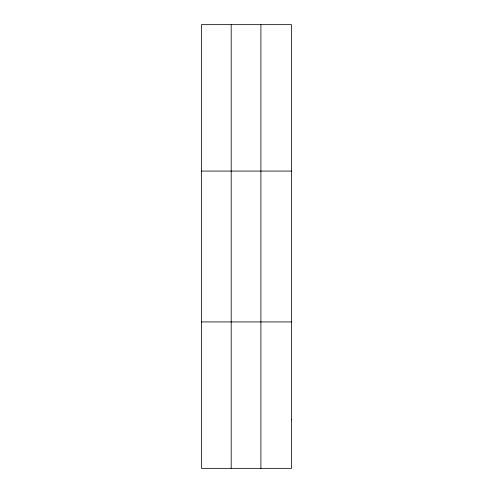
<?xml version="1.0" encoding="UTF-8"?>
<svg xmlns="http://www.w3.org/2000/svg" width="493" height="493" viewBox="0 0 493 493"><rect width="100%" height="100%" fill="white"/><g stroke="black" fill="none" stroke-linecap="round" stroke-linejoin="round"><path stroke-width="0.74" d="M231.186 24.65L231.186 468.35M260.908 24.65L260.908 468.35M201.471 171.071L291.529 171.071M201.471 321.929L291.529 321.929M291.529 419.543L291.529 468.35L201.471 468.35L201.471 24.65L291.529 24.65L291.529 419.543"/></g></svg>
